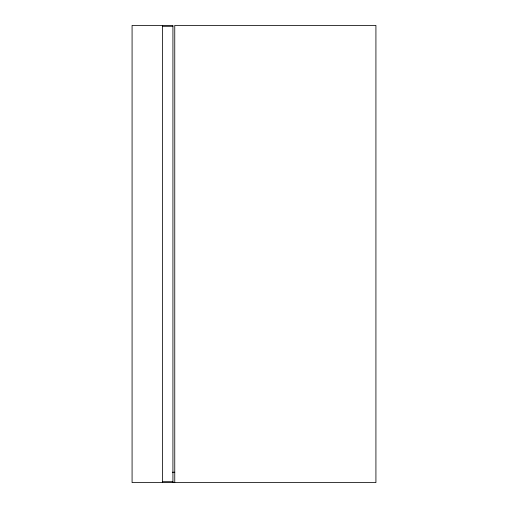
<?xml version="1.0" encoding="UTF-8"?>
<svg xmlns="http://www.w3.org/2000/svg" width="508" height="508" viewBox="0 0 508 508"><rect width="100%" height="100%" fill="white"/><g stroke="black" fill="none" stroke-linecap="round" stroke-linejoin="round"><path stroke-width="0.76" d="M162.56 26.314L172.923 26.314M172.383 472.237L174.752 472.237M162.56 481.686L172.923 481.686M174.752 482.6L174.752 25.4L375.92 25.4L375.92 482.6L132.08 482.6L132.08 25.4L172.923 25.4L172.923 482.6M162.56 25.4L162.56 482.6"/></g></svg>
